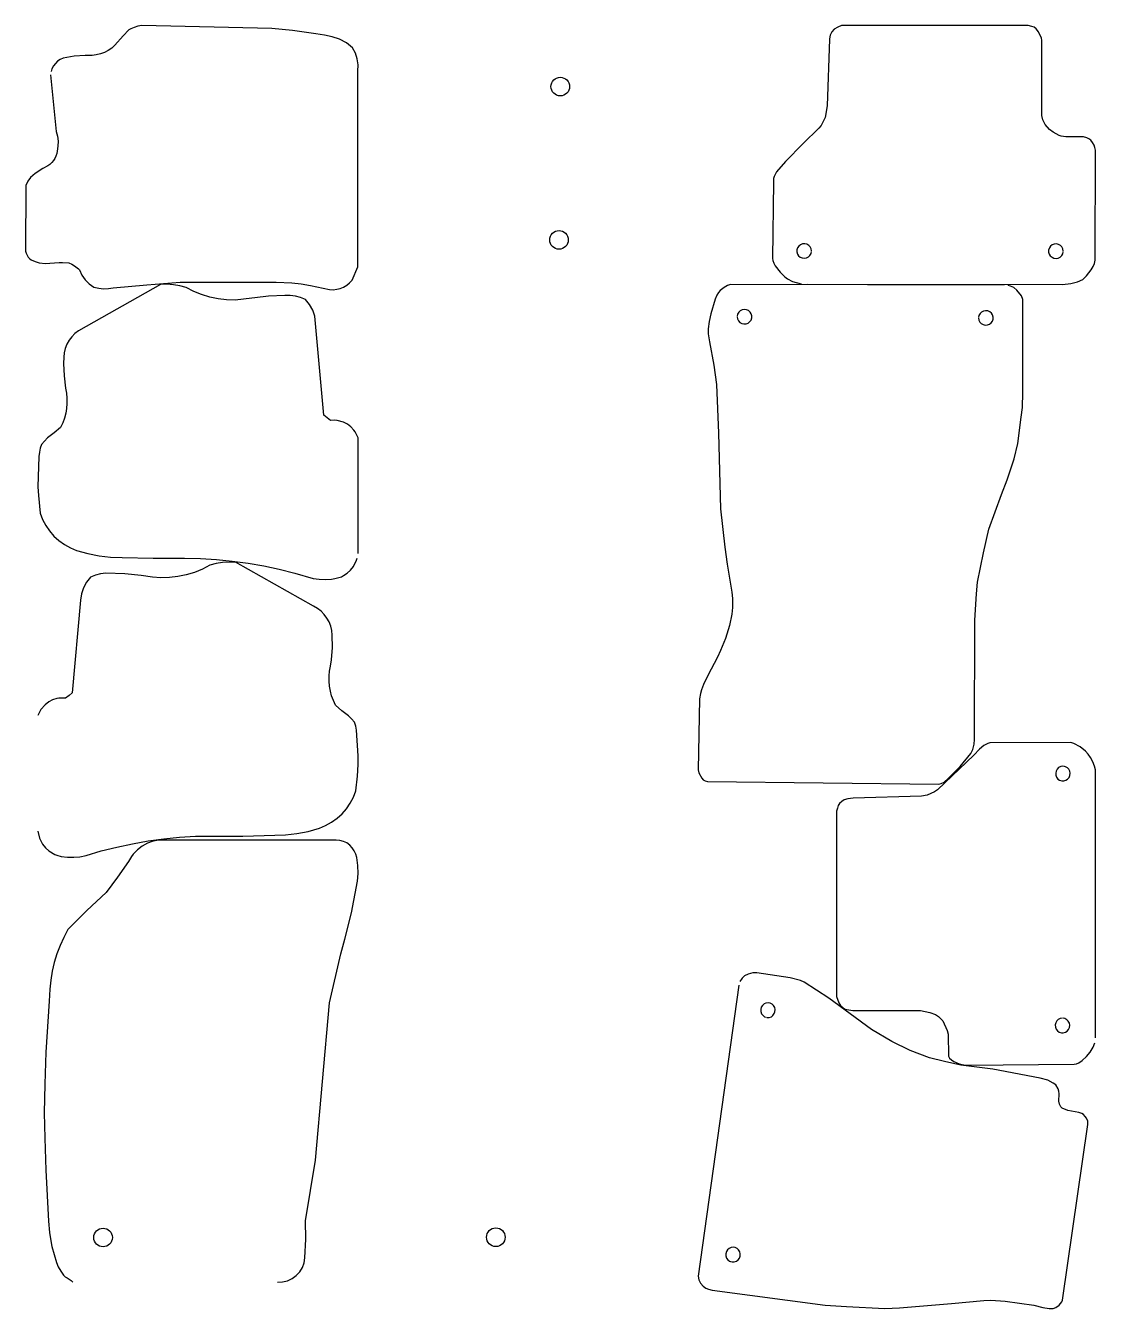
# Model space of a CAD drawing. Header units: metres. Extents: x 0 to 1665, y 1 to 1999.
import ezdxf

# ---------------------------------------------------------------- set-up
doc = ezdxf.new("R2010")
doc.units = ezdxf.units.M

msp = doc.modelspace()

# ---------------------------------------------------------------- linework, layer by layer
for points in [[(38.8, 1922.5), (47.5, 1834.3), (49.5, 1826.8), (50.4, 1819), (50.3, 1811.2), (49.2, 1803.5), (48.4, 1799.6), (47.1, 1795.8), (45.4, 1792.1), (43.2, 1788.7), (40.6, 1785.7), (37.6, 1782.9), (34.3, 1780.6), (26.7, 1776.3), (15, 1768.5), (7.6, 1762.6), (3.4, 1756.6), (0.1, 1750.1), (0, 1647.7), (0.8, 1644.5), (2.1, 1641.4), (3.9, 1638.6), (6.1, 1636.2), (8.7, 1634.1), (14.7, 1631.4), (21.1, 1629.7), (30.9, 1628.6), (37.5, 1628.9), (52.4, 1630), (57.4, 1630), (67.3, 1629.3), (71.9, 1627.3), (76.2, 1624.9), (82.1, 1620.3), (83.9, 1618.6), (87.6, 1610.4), (92.7, 1603.1), (99, 1596.7), (106.2, 1591.5), (113.7, 1589.9), (121.3, 1589.2), (128.9, 1589.4), (136.4, 1590.5), (188.5, 1595.4), (240.6, 1599.3), (390.1, 1599.3), (414.6, 1598.3), (429.1, 1596.8), (443.6, 1594.4), (473, 1587.9), (478.7, 1587.7), (484.3, 1588.3), (489.8, 1589.7), (495.1, 1591.9), (500, 1594.8), (504.4, 1598.4), (508.2, 1602.5), (517, 1623.1), (517, 1928.3), (517.5, 1937.8), (516.3, 1947.2), (513.4, 1956.2), (508.9, 1964.6), (499.4, 1972), (488.8, 1977.8), (477.4, 1981.8), (465.5, 1984), (451.9, 1986.3), (415.5, 1991.5), (383.4, 1994.6), (180.7, 1999), (174.7, 1998), (169, 1996.2), (163.5, 1993.8), (160.8, 1992.4), (151.7, 1983.3), (139, 1968.4), (134, 1964.1), (128.5, 1960.4), (122.7, 1957.3), (116.5, 1955), (110, 1953.5), (103.4, 1952.7), (92.6, 1952.7), (75.7, 1951.5), (58.4, 1948.2), (53.9, 1946.2), (49.8, 1943.6), (46.2, 1940.2), (43.3, 1936.3), (41, 1932), (39.5, 1927.4)], [(1216.6, 1596.5), (1614.5, 1595.8), (1627.2, 1597.3), (1637.9, 1599.8), (1646, 1603.7), (1651.9, 1609.2), (1658.9, 1618.4), (1662, 1623.9), (1664, 1628.6), (1665.1, 1633.8), (1665.5, 1805), (1664.8, 1809.3), (1663.6, 1812.6), (1661.2, 1816.8), (1658.2, 1820.4), (1655.4, 1822.8), (1652.1, 1824.4), (1647.2, 1825.7), (1619.7, 1825.8), (1612.2, 1826.9), (1609, 1827.9), (1599.8, 1833.2), (1594, 1837.4), (1587.3, 1844.8), (1583.7, 1852.2), (1582.2, 1859.2), (1582.3, 1976.3), (1581.5, 1979.6), (1577.1, 1989.5), (1573.5, 1994), (1570.2, 1996.4), (1566.6, 1997.8), (1561.1, 1999), (1270.5, 1999), (1264.3, 1996.9), (1259, 1993.4), (1255.3, 1989.5), (1252.7, 1984.2), (1251.9, 1981.8), (1251.5, 1978.1), (1248.1, 1874.3), (1244.6, 1855.8), (1242.8, 1851.7), (1238.4, 1843.7), (1235, 1839.5), (1210.7, 1815.6), (1182.9, 1787.2), (1168.8, 1771.1), (1165.6, 1764.1), (1164.5, 1760.9), (1164.2, 1755.9), (1162.7, 1636.1), (1163.3, 1633.3), (1164.7, 1628.8), (1167, 1624.8), (1174.6, 1615.2), (1182, 1607.9), (1186.4, 1604.6), (1194.1, 1600.4), (1207.6, 1597.1)], [(1223.5, 1648), (1223, 1651.4), (1221.4, 1654.6), (1219.2, 1656.8), (1216.1, 1658.5), (1213, 1659.2), (1209.4, 1658.9), (1206.5, 1657.8), (1203.7, 1655.6), (1201.9, 1653.1), (1200.8, 1649.8), (1200.7, 1646.7), (1201.7, 1643.3), (1203.3, 1640.7), (1206.1, 1638.4), (1208.9, 1637.2), (1212.5, 1636.8), (1215.6, 1637.3), (1218.8, 1638.9), (1221.1, 1641), (1222.8, 1644.1), (1223.5, 1647.1)], [(1615.5, 1647.7), (1615, 1651.2), (1613.4, 1654.3), (1611.2, 1656.5), (1608.1, 1658.3), (1605, 1658.9), (1601.4, 1658.7), (1598.5, 1657.5), (1595.7, 1655.4), (1593.9, 1652.9), (1592.8, 1649.5), (1592.7, 1646.4), (1593.7, 1643), (1595.3, 1640.5), (1598.1, 1638.2), (1600.9, 1636.9), (1604.5, 1636.5), (1607.6, 1637), (1610.8, 1638.6), (1613.1, 1640.8), (1614.8, 1643.8), (1615.5, 1646.8)], [(517.5, 1176.7), (517.5, 1357), (513, 1366.2), (511, 1369), (506.3, 1374), (500.9, 1378.1), (494.8, 1381.3), (484.9, 1384), (481.5, 1384.4), (474.7, 1384.2), (469.2, 1388), (464.3, 1392.5), (450, 1546.6), (446.9, 1556), (442, 1564.7), (435.5, 1572.3), (428, 1575.6), (420, 1577.8), (411.8, 1578.9), (403.5, 1578.8), (377.9, 1577.6), (373.7, 1577.2), (326.1, 1571.6), (312.8, 1571.9), (299.6, 1573.5), (286.6, 1576.2), (273.9, 1580.1), (261.6, 1585.1), (249.8, 1591.2), (240, 1593.7), (230.1, 1595.3), (220, 1596.1), (209.9, 1596), (82.3, 1523.8), (76.7, 1519.5), (71.8, 1514.5), (67.6, 1508.9), (64.2, 1502.7), (61.6, 1496.2), (60, 1489.4), (59.3, 1482.4), (59.1, 1472.7), (59.7, 1453.3), (62, 1434.1), (63.5, 1426.4), (64.2, 1418.6), (64.3, 1410.7), (63.7, 1402.9), (62.3, 1395.2), (60.3, 1387.7), (57.7, 1380.3), (54.3, 1373.2), (44.6, 1364.5), (34.2, 1356.8), (29.2, 1352), (24.8, 1346.8), (22.8, 1340.7), (21.4, 1334.4), (20.6, 1328), (19.2, 1280.6), (19.8, 1267), (22.4, 1239.8), (26.3, 1229.9), (31.2, 1220.6), (37.2, 1211.9), (44.1, 1204), (51.9, 1196.9), (60.5, 1190.7), (69.7, 1185.6), (79.4, 1181.5), (96.7, 1176.6), (114.3, 1173.2), (132.1, 1171.1), (150.1, 1170.5), (198.7, 1169.3), (247.4, 1169.4), (272.2, 1168.9), (297, 1167.5), (321.7, 1165.1), (346.2, 1161.7), (370.6, 1157.4), (394.9, 1152.2), (418.9, 1146), (447.4, 1137.9), (457, 1136.7), (466.7, 1136.3), (476.4, 1136.9), (481.2, 1137.6), (491.5, 1140.7), (494.7, 1142.3), (500.7, 1146.2), (506, 1151), (510.4, 1156.7), (515.2, 1166.3), (516.2, 1169.7)], [(1523.3, 1595), (1097.6, 1595.6), (1092.5, 1594), (1087.4, 1590.9), (1081.2, 1586.2), (1078.7, 1583.4), (1076.2, 1579), (1073.5, 1572.9), (1066.9, 1550.1), (1064.2, 1538.3), (1062.9, 1526.6), (1062.9, 1519.2), (1064.6, 1506.7), (1071.3, 1470), (1075.8, 1440.2), (1078.5, 1364), (1081.9, 1246.5), (1088.7, 1186.8), (1092.4, 1160.4), (1099.6, 1116.7), (1100.7, 1106.8), (1100.7, 1092.6), (1099.6, 1082.3), (1095.9, 1064.7), (1089.6, 1044.4), (1082.1, 1025.5), (1077.4, 1015.1), (1062.3, 986.9), (1055.6, 972.7), (1052.2, 964.6), (1050.6, 958.8), (1048.9, 950.3), (1046.9, 840), (1047.9, 835.2), (1052.6, 826.8), (1055, 824.5), (1057.9, 822.7), (1061.4, 821.5), (1422, 817.3), (1425.6, 818.3), (1430.1, 820.8), (1437.1, 826.6), (1454.9, 844.9), (1471.4, 865.2), (1474.7, 871.7), (1476.7, 879.6), (1477.4, 887.2), (1478, 1072.7), (1480.6, 1114.2), (1482.2, 1132.4), (1491.3, 1177.6), (1499.6, 1214.5), (1519.3, 1268.7), (1528.2, 1291.4), (1539, 1324.5), (1544.6, 1348), (1550.1, 1388.9), (1551.8, 1404.1), (1552.5, 1427.7), (1552.5, 1572.4), (1550.5, 1578), (1543, 1587.1), (1538.4, 1590.9), (1533.3, 1593.4), (1529.9, 1594.2)], [(1107.7, 1545.7), (1108.3, 1542.2), (1109.9, 1539), (1112.1, 1536.8), (1115.2, 1535.1), (1118.3, 1534.4), (1121.8, 1534.7), (1124.8, 1535.8), (1127.6, 1538), (1129.4, 1540.5), (1130.5, 1543.8), (1130.6, 1546.9), (1129.6, 1550.3), (1127.9, 1552.9), (1125.2, 1555.2), (1122.3, 1556.4), (1118.8, 1556.9), (1115.7, 1556.3), (1112.5, 1554.7), (1110.2, 1552.6), (1108.4, 1549.5), (1107.8, 1546.5)], [(1483.5, 1543.8), (1484.1, 1540.4), (1485.7, 1537.2), (1487.9, 1535), (1491, 1533.3), (1494.1, 1532.6), (1497.6, 1532.9), (1500.6, 1534), (1503.4, 1536.2), (1505.2, 1538.7), (1506.3, 1542), (1506.4, 1545.1), (1505.4, 1548.5), (1503.7, 1551.1), (1501, 1553.4), (1498.1, 1554.6), (1494.6, 1555), (1491.5, 1554.5), (1488.3, 1552.9), (1486, 1550.8), (1484.2, 1547.7), (1483.6, 1544.7)], [(19.2, 744.1), (21.5, 733.6), (22.9, 730.3), (26.3, 724), (30.7, 718.4), (36, 713.6), (45.2, 708.1), (48.6, 706.7), (55.5, 704.9), (65.1, 703.9), (74.8, 703.7), (84.5, 704.5), (94, 706.3), (117.8, 713.4), (141.8, 719.6), (166.1, 724.8), (190.5, 729.1), (215.1, 732.4), (239.7, 734.8), (264.5, 736.3), (289.3, 736.7), (338, 736.6), (404.6, 738.5), (422.4, 740.5), (440, 744), (457.3, 748.9), (467, 752.9), (476.2, 758.1), (484.8, 764.3), (492.6, 771.4), (499.5, 779.3), (505.5, 788), (510.4, 797.3), (514.3, 807.1), (516.5, 829.8), (517.5, 848), (517.5, 861.6), (515.3, 901.8), (513.9, 908), (511.9, 914.1), (507.5, 919.4), (502.5, 924.1), (492.1, 931.9), (482.4, 940.6), (479.1, 947.7), (476.4, 955), (474.4, 962.6), (473, 970.3), (472.4, 978.1), (472.5, 986), (473.3, 993.7), (474.7, 1001.4), (476, 1011.1), (477.5, 1030.4), (477.4, 1049.8), (476.7, 1056.7), (475.1, 1063.6), (472.5, 1070.1), (469.1, 1076.2), (464.9, 1081.8), (460, 1086.8), (454.4, 1091.1), (448.3, 1094.6), (326.8, 1163.3), (316.7, 1163.4), (306.6, 1162.7), (296.7, 1161), (286.9, 1158.6), (275.1, 1152.5), (262.8, 1147.4), (250.1, 1143.6), (237.1, 1140.8), (223.9, 1139.3), (210.6, 1139), (197.3, 1139.8), (180, 1142.5), (154.5, 1145.3), (124.9, 1146.3), (116.7, 1145.2), (108.8, 1143), (101.2, 1139.7), (94.7, 1132.1), (89.8, 1123.4), (86.8, 1113.9), (85.6, 1104), (72.4, 959.9), (67.5, 955.4), (62, 951.6), (51.8, 951.4), (48.4, 950.7), (41.9, 948.6), (35.9, 945.5), (30.4, 941.3), (23.7, 933.6), (22, 930.6), (19.2, 924.4)], [(1665.5, 422.3), (1665.5, 839.7), (1664, 845.5), (1661.5, 852.2), (1658, 859), (1654.3, 864.3), (1650.2, 869), (1642.1, 875.8), (1631.8, 880.6), (1627.1, 882.2), (1501.4, 882), (1498, 881), (1491.9, 877.8), (1485, 872.1), (1476.2, 862.9), (1419.8, 808.5), (1415, 805.6), (1403.5, 800.5), (1394.8, 799), (1288.3, 795.6), (1280.3, 794.5), (1274.4, 793), (1270.7, 790.4), (1267.2, 787.2), (1265.2, 784.2), (1263.8, 780.3), (1262.6, 775.2), (1262.6, 486.5), (1265.9, 477.1), (1268.9, 472.9), (1272.7, 469.2), (1276.1, 467.2), (1281.5, 465.8), (1287.8, 464.9), (1393.1, 464.7), (1408, 461.8), (1416.4, 458.8), (1421.5, 455.6), (1427.8, 448.7), (1435, 434), (1436.2, 428.3), (1436.9, 393.7), (1438.4, 390.8), (1441.4, 388), (1444.9, 385.4), (1453.4, 381.7), (1460.7, 380.2), (1466.6, 379.7), (1632.5, 381.4), (1636.2, 381.9), (1639.8, 383.5), (1645.2, 387.1), (1651.9, 393.5), (1657.3, 400), (1661.9, 407.7), (1664.8, 414.7)], [(1615, 845.4), (1611.5, 844.8), (1608.3, 843.2), (1606.1, 841), (1604.4, 837.9), (1603.8, 834.8), (1604, 831.3), (1605.1, 828.3), (1607.3, 825.5), (1609.8, 823.7), (1613.2, 822.6), (1616.3, 822.5), (1619.6, 823.5), (1622.2, 825.2), (1624.5, 827.9), (1625.8, 830.8), (1626.2, 834.4), (1625.6, 837.5), (1624, 840.7), (1621.9, 842.9), (1618.8, 844.7), (1615.8, 845.4)], [(391.9, 42), (399.9, 42.3), (407.6, 44.1), (414.8, 47.4), (421.3, 52), (426.7, 57.9), (430.8, 64.6), (433.6, 72.1), (434.8, 79.9), (436, 108.6), (435.6, 137.2), (451.1, 231.7), (473.2, 476.9), (490.5, 553.4), (497, 576), (507.1, 617.2), (516.5, 666.3), (517.5, 678.6), (517.2, 691), (515.6, 703.2), (514.1, 708.7), (511.7, 713.9), (508.5, 718.5), (504.5, 722.6), (499.9, 725.9), (494.8, 728.3), (489.3, 729.8), (483.6, 730.4), (207.4, 730.4), (198.3, 728.6), (189.5, 725.4), (181.4, 721), (174, 715.3), (167.5, 708.6), (164.7, 704.9), (160, 696.9), (142.9, 672.7), (125.1, 649), (95, 620.5), (65.6, 591.3), (59.2, 578.9), (53.5, 566.1), (48.7, 553), (44.6, 539.6), (41.4, 526), (39, 512.2), (37.4, 498.3), (36.4, 479.4), (31.6, 400), (29.6, 350.4), (29, 305.7), (29.6, 266), (31.4, 216.4), (35.8, 137), (37.3, 119.3), (39.2, 106.2), (41, 97.5), (47.9, 72.5), (50.8, 65.5), (54.5, 59), (58.9, 52.8), (61.3, 49.9), (64.6, 48.4), (70.7, 44.4), (73.5, 42)], [(1110.4, 504.2), (1046.9, 51), (1048.1, 45.3), (1050.6, 40.3), (1054.7, 35.4), (1058.8, 32.6), (1063.3, 30.7), (1068.7, 29.2), (1245, 6.2), (1278, 3.9), (1337.6, 1), (1360.7, 2), (1391.5, 4.6), (1441.7, 8.7), (1492, 13.2), (1502.2, 13.7), (1518, 12.9), (1525.2, 12.2), (1569.5, 5.8), (1583.8, 2.5), (1593.6, 1), (1599.7, 1), (1604.2, 2.4), (1609.3, 6), (1613.1, 11.4), (1614.1, 13.9), (1653.9, 287.4), (1653.6, 292.8), (1651.9, 297.1), (1649.7, 300), (1647, 302.7), (1644.2, 304.5), (1640, 306), (1622.7, 309.4), (1613.8, 312.7), (1611.9, 314.7), (1609.6, 319), (1608.8, 323.5), (1608.9, 335.1), (1608.6, 339.4), (1607.7, 342.9), (1603.8, 349.2), (1600, 352), (1591.5, 356.2), (1579.5, 359.3), (1505.9, 373.4), (1456.2, 379.7), (1430.5, 385.4), (1407.1, 391.4), (1377.3, 402.4), (1348.5, 416.7), (1316.8, 435.2), (1250.3, 484.4), (1211.9, 509.3), (1206.4, 511.7), (1190.1, 516), (1138.6, 523.6), (1132.2, 523.7), (1125, 521.7), (1119.4, 518.8), (1115.6, 515.2), (1112.1, 510.1)], [(1154.1, 454.1), (1157.6, 454.2), (1161, 455.3), (1163.5, 457.2), (1165.6, 460.1), (1166.7, 463), (1166.9, 466.6), (1166.2, 469.6), (1164.4, 472.7), (1162.2, 474.9), (1159, 476.4), (1156, 476.9), (1152.5, 476.4), (1149.7, 475.1), (1147, 472.7), (1145.4, 470), (1144.5, 466.6), (1144.6, 463.4), (1145.8, 460), (1147.6, 457.5), (1150.4, 455.3), (1153.2, 454.3)], [(1614.3, 453), (1610.8, 452.5), (1607.7, 450.8), (1605.5, 448.6), (1603.8, 445.5), (1603.1, 442.5), (1603.4, 438.9), (1604.5, 436), (1606.7, 433.1), (1609.2, 431.3), (1612.6, 430.2), (1615.6, 430.2), (1619, 431.1), (1621.6, 432.8), (1623.9, 435.6), (1625.1, 438.4), (1625.5, 442), (1625, 445.1), (1623.4, 448.3), (1621.3, 450.5), (1618.2, 452.3), (1615.2, 453)], [(1099.8, 73.3), (1103.3, 73.4), (1106.6, 74.6), (1109.1, 76.4), (1111.3, 79.3), (1112.3, 82.2), (1112.6, 85.8), (1111.9, 88.9), (1110.1, 92), (1107.8, 94.1), (1104.7, 95.7), (1101.7, 96.2), (1098.2, 95.7), (1095.4, 94.3), (1092.7, 92), (1091.1, 89.3), (1090.2, 85.8), (1090.3, 82.7), (1091.4, 79.3), (1093.2, 76.7), (1096, 74.6), (1098.9, 73.5)]]:
    msp.add_lwpolyline(points)
for centre in [(832.4, 1904.1), (830.4, 1665.3), (120.5, 111.4), (732, 111.8)]:
    msp.add_circle(centre, 14.5)

doc.saveas('drawing.dxf')
